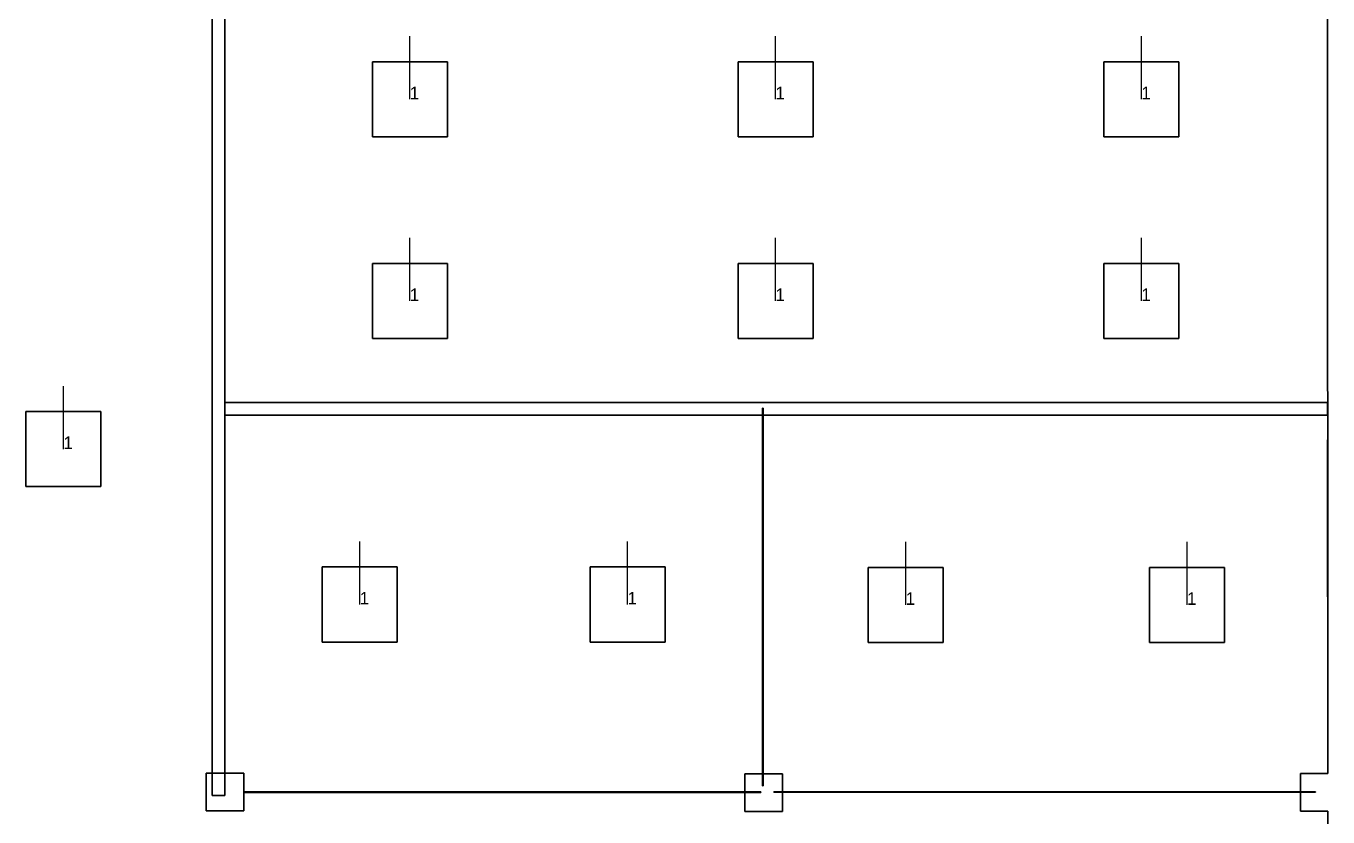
# Model space of a CAD drawing. Extents: x 0 to 48.1, y 0 to 23.7.
# Drawn here: x 24.46 to 34.8, y 6.51 to 12.79 of the extents above; entities that cross this region are included whole.
import ezdxf

# ---------------------------------------------------------------- set-up
doc = ezdxf.new("R2010")
doc.units = 0
doc.header["$MEASUREMENT"] = 0
for name, color, linetype in [('DLXFURN', 5, 'Continuous'), ('DLXLUM', 1, 'Continuous'), ('DLXLUMEX', 1, 'Continuous'), ('DLXSCENE', 7, 'Continuous')]:
    doc.layers.add(name, color=color, linetype=linetype)

# ---------------------------------------------------------------- blocks, each defined once
blk = doc.blocks.new('*U192')
at = {"color": 1}
blk.add_line((0, 0), (0, 0.5), dxfattribs=at)
for p, q in [((0.298, 0.298), (-0.298, 0.298)), ((-0.298, 0.298), (-0.298, -0.298)), ((-0.298, 0.298), (-0.298, -0.298)), ((-0.298, -0.298), (-0.298, 0.298)), ((-0.298, 0.298), (-0.298, 0.298)), ((0.298, 0.298), (-0.298, 0.298)), ((-0.298, 0.298), (-0.298, 0.298)), ((-0.298, 0.298), (0.298, 0.298)), ((-0.298, -0.298), (-0.298, 0.298)), ((-0.298, 0.298), (0.298, 0.298)), ((0.298, -0.298), (0.298, 0.298)), ((0.298, 0.298), (0.298, 0.298)), ((0.298, -0.298), (0.298, 0.298)), ((0.298, 0.298), (0.298, 0.298)), ((0.298, 0.298), (0.298, -0.298)), ((0.298, 0.298), (0.298, -0.298)), ((-0.298, -0.298), (0.298, -0.298)), ((-0.298, -0.298), (0.298, -0.298)), ((0.298, -0.298), (-0.298, -0.298)), ((-0.298, -0.298), (-0.298, -0.298)), ((-0.298, -0.298), (-0.298, -0.298)), ((0.298, -0.298), (-0.298, -0.298)), ((0.298, -0.298), (0.298, -0.298)), ((0.298, -0.298), (0.298, -0.298))]:
    blk.add_line(p, q)
at = {"layer": 'DLXLUMEX', "color": 7}
blk.add_text('1', height=0.1, dxfattribs=at).set_placement((0, 0))
blk = doc.blocks.new('*U193')
at = {"color": 1}
blk.add_line((0, 0), (0, 0.5), dxfattribs=at)
for p, q in [((0.298, 0.298), (-0.298, 0.298)), ((-0.298, 0.298), (-0.298, -0.298)), ((-0.298, 0.298), (-0.298, -0.298)), ((-0.298, -0.298), (-0.298, 0.298)), ((-0.298, 0.298), (-0.298, 0.298)), ((0.298, 0.298), (-0.298, 0.298)), ((-0.298, 0.298), (-0.298, 0.298)), ((-0.298, 0.298), (0.298, 0.298)), ((-0.298, -0.298), (-0.298, 0.298)), ((-0.298, 0.298), (0.298, 0.298)), ((0.298, -0.298), (0.298, 0.298)), ((0.298, 0.298), (0.298, 0.298)), ((0.298, -0.298), (0.298, 0.298)), ((0.298, 0.298), (0.298, 0.298)), ((0.298, 0.298), (0.298, -0.298)), ((0.298, 0.298), (0.298, -0.298)), ((-0.298, -0.298), (0.298, -0.298)), ((-0.298, -0.298), (0.298, -0.298)), ((0.298, -0.298), (-0.298, -0.298)), ((-0.298, -0.298), (-0.298, -0.298)), ((-0.298, -0.298), (-0.298, -0.298)), ((0.298, -0.298), (-0.298, -0.298)), ((0.298, -0.298), (0.298, -0.298)), ((0.298, -0.298), (0.298, -0.298))]:
    blk.add_line(p, q)
at = {"layer": 'DLXLUMEX', "color": 7}
blk.add_text('1', height=0.1, dxfattribs=at).set_placement((0, 0))
blk = doc.blocks.new('*U194')
at = {"color": 1}
blk.add_line((0, 0), (0, 0.5), dxfattribs=at)
for p, q in [((0.298, 0.298), (-0.298, 0.298)), ((-0.298, 0.298), (-0.298, -0.298)), ((-0.298, 0.298), (-0.298, -0.298)), ((-0.298, -0.298), (-0.298, 0.298)), ((-0.298, 0.298), (-0.298, 0.298)), ((0.298, 0.298), (-0.298, 0.298)), ((-0.298, 0.298), (-0.298, 0.298)), ((-0.298, 0.298), (0.298, 0.298)), ((-0.298, -0.298), (-0.298, 0.298)), ((-0.298, 0.298), (0.298, 0.298)), ((0.298, -0.298), (0.298, 0.298)), ((0.298, 0.298), (0.298, 0.298)), ((0.298, -0.298), (0.298, 0.298)), ((0.298, 0.298), (0.298, 0.298)), ((0.298, 0.298), (0.298, -0.298)), ((0.298, 0.298), (0.298, -0.298)), ((-0.298, -0.298), (0.298, -0.298)), ((-0.298, -0.298), (0.298, -0.298)), ((0.298, -0.298), (-0.298, -0.298)), ((-0.298, -0.298), (-0.298, -0.298)), ((-0.298, -0.298), (-0.298, -0.298)), ((0.298, -0.298), (-0.298, -0.298)), ((0.298, -0.298), (0.298, -0.298)), ((0.298, -0.298), (0.298, -0.298))]:
    blk.add_line(p, q)
at = {"layer": 'DLXLUMEX', "color": 7}
blk.add_text('1', height=0.1, dxfattribs=at).set_placement((0, 0))
blk = doc.blocks.new('*U195')
at = {"color": 1}
blk.add_line((0, 0), (0, 0.5), dxfattribs=at)
for p, q in [((0.298, 0.298), (-0.298, 0.298)), ((-0.298, 0.298), (-0.298, -0.298)), ((-0.298, 0.298), (-0.298, -0.298)), ((-0.298, -0.298), (-0.298, 0.298)), ((-0.298, 0.298), (-0.298, 0.298)), ((0.298, 0.298), (-0.298, 0.298)), ((-0.298, 0.298), (-0.298, 0.298)), ((-0.298, 0.298), (0.298, 0.298)), ((-0.298, -0.298), (-0.298, 0.298)), ((-0.298, 0.298), (0.298, 0.298)), ((0.298, -0.298), (0.298, 0.298)), ((0.298, 0.298), (0.298, 0.298)), ((0.298, -0.298), (0.298, 0.298)), ((0.298, 0.298), (0.298, 0.298)), ((0.298, 0.298), (0.298, -0.298)), ((0.298, 0.298), (0.298, -0.298)), ((-0.298, -0.298), (0.298, -0.298)), ((-0.298, -0.298), (0.298, -0.298)), ((0.298, -0.298), (-0.298, -0.298)), ((-0.298, -0.298), (-0.298, -0.298)), ((-0.298, -0.298), (-0.298, -0.298)), ((0.298, -0.298), (-0.298, -0.298)), ((0.298, -0.298), (0.298, -0.298)), ((0.298, -0.298), (0.298, -0.298))]:
    blk.add_line(p, q)
at = {"layer": 'DLXLUMEX', "color": 7}
blk.add_text('1', height=0.1, dxfattribs=at).set_placement((0, 0))
blk = doc.blocks.new('*U196')
at = {"color": 1}
blk.add_line((0, 0), (0, 0.5), dxfattribs=at)
for p, q in [((0.298, 0.298), (-0.298, 0.298)), ((-0.298, 0.298), (-0.298, -0.298)), ((-0.298, 0.298), (-0.298, -0.298)), ((-0.298, -0.298), (-0.298, 0.298)), ((-0.298, 0.298), (-0.298, 0.298)), ((0.298, 0.298), (-0.298, 0.298)), ((-0.298, 0.298), (-0.298, 0.298)), ((-0.298, 0.298), (0.298, 0.298)), ((-0.298, -0.298), (-0.298, 0.298)), ((-0.298, 0.298), (0.298, 0.298)), ((0.298, -0.298), (0.298, 0.298)), ((0.298, 0.298), (0.298, 0.298)), ((0.298, -0.298), (0.298, 0.298)), ((0.298, 0.298), (0.298, 0.298)), ((0.298, 0.298), (0.298, -0.298)), ((0.298, 0.298), (0.298, -0.298)), ((-0.298, -0.298), (0.298, -0.298)), ((-0.298, -0.298), (0.298, -0.298)), ((0.298, -0.298), (-0.298, -0.298)), ((-0.298, -0.298), (-0.298, -0.298)), ((-0.298, -0.298), (-0.298, -0.298)), ((0.298, -0.298), (-0.298, -0.298)), ((0.298, -0.298), (0.298, -0.298)), ((0.298, -0.298), (0.298, -0.298))]:
    blk.add_line(p, q)
at = {"layer": 'DLXLUMEX', "color": 7}
blk.add_text('1', height=0.1, dxfattribs=at).set_placement((0, 0))
blk = doc.blocks.new('*U197')
at = {"color": 1}
blk.add_line((0, 0), (0, 0.5), dxfattribs=at)
for p, q in [((0.298, 0.298), (-0.298, 0.298)), ((-0.298, 0.298), (-0.298, -0.298)), ((-0.298, 0.298), (-0.298, -0.298)), ((-0.298, -0.298), (-0.298, 0.298)), ((-0.298, 0.298), (-0.298, 0.298)), ((0.298, 0.298), (-0.298, 0.298)), ((-0.298, 0.298), (-0.298, 0.298)), ((-0.298, 0.298), (0.298, 0.298)), ((-0.298, -0.298), (-0.298, 0.298)), ((-0.298, 0.298), (0.298, 0.298)), ((0.298, -0.298), (0.298, 0.298)), ((0.298, 0.298), (0.298, 0.298)), ((0.298, -0.298), (0.298, 0.298)), ((0.298, 0.298), (0.298, 0.298)), ((0.298, 0.298), (0.298, -0.298)), ((0.298, 0.298), (0.298, -0.298)), ((-0.298, -0.298), (0.298, -0.298)), ((-0.298, -0.298), (0.298, -0.298)), ((0.298, -0.298), (-0.298, -0.298)), ((-0.298, -0.298), (-0.298, -0.298)), ((-0.298, -0.298), (-0.298, -0.298)), ((0.298, -0.298), (-0.298, -0.298)), ((0.298, -0.298), (0.298, -0.298)), ((0.298, -0.298), (0.298, -0.298))]:
    blk.add_line(p, q)
at = {"layer": 'DLXLUMEX', "color": 7}
blk.add_text('1', height=0.1, dxfattribs=at).set_placement((0, 0))
blk = doc.blocks.new('*U198')
at = {"color": 1}
blk.add_line((0, 0), (0, 0.5), dxfattribs=at)
for p, q in [((0.298, 0.298), (-0.298, 0.298)), ((-0.298, 0.298), (-0.298, -0.298)), ((-0.298, 0.298), (-0.298, -0.298)), ((-0.298, -0.298), (-0.298, 0.298)), ((-0.298, 0.298), (-0.298, 0.298)), ((0.298, 0.298), (-0.298, 0.298)), ((-0.298, 0.298), (-0.298, 0.298)), ((-0.298, 0.298), (0.298, 0.298)), ((-0.298, -0.298), (-0.298, 0.298)), ((-0.298, 0.298), (0.298, 0.298)), ((0.298, -0.298), (0.298, 0.298)), ((0.298, 0.298), (0.298, 0.298)), ((0.298, -0.298), (0.298, 0.298)), ((0.298, 0.298), (0.298, 0.298)), ((0.298, 0.298), (0.298, -0.298)), ((0.298, 0.298), (0.298, -0.298)), ((-0.298, -0.298), (0.298, -0.298)), ((-0.298, -0.298), (0.298, -0.298)), ((0.298, -0.298), (-0.298, -0.298)), ((-0.298, -0.298), (-0.298, -0.298)), ((-0.298, -0.298), (-0.298, -0.298)), ((0.298, -0.298), (-0.298, -0.298)), ((0.298, -0.298), (0.298, -0.298)), ((0.298, -0.298), (0.298, -0.298))]:
    blk.add_line(p, q)
at = {"layer": 'DLXLUMEX', "color": 7}
blk.add_text('1', height=0.1, dxfattribs=at).set_placement((0, 0))
blk = doc.blocks.new('*U200')
at = {"color": 1}
blk.add_line((0, 0), (0, 0.5), dxfattribs=at)
for p, q in [((0.298, 0.298), (-0.298, 0.298)), ((-0.298, 0.298), (-0.298, -0.298)), ((-0.298, 0.298), (-0.298, -0.298)), ((-0.298, -0.298), (-0.298, 0.298)), ((-0.298, 0.298), (-0.298, 0.298)), ((0.298, 0.298), (-0.298, 0.298)), ((-0.298, 0.298), (-0.298, 0.298)), ((-0.298, 0.298), (0.298, 0.298)), ((-0.298, -0.298), (-0.298, 0.298)), ((-0.298, 0.298), (0.298, 0.298)), ((0.298, -0.298), (0.298, 0.298)), ((0.298, 0.298), (0.298, 0.298)), ((0.298, -0.298), (0.298, 0.298)), ((0.298, 0.298), (0.298, 0.298)), ((0.298, 0.298), (0.298, -0.298)), ((0.298, 0.298), (0.298, -0.298)), ((-0.298, -0.298), (0.298, -0.298)), ((-0.298, -0.298), (0.298, -0.298)), ((0.298, -0.298), (-0.298, -0.298)), ((-0.298, -0.298), (-0.298, -0.298)), ((-0.298, -0.298), (-0.298, -0.298)), ((0.298, -0.298), (-0.298, -0.298)), ((0.298, -0.298), (0.298, -0.298)), ((0.298, -0.298), (0.298, -0.298))]:
    blk.add_line(p, q)
at = {"layer": 'DLXLUMEX', "color": 7}
blk.add_text('1', height=0.1, dxfattribs=at).set_placement((0, 0))
blk = doc.blocks.new('*U201')
at = {"color": 1}
blk.add_line((0, 0), (0, 0.5), dxfattribs=at)
for p, q in [((0.298, 0.298), (-0.298, 0.298)), ((-0.298, 0.298), (-0.298, -0.298)), ((-0.298, 0.298), (-0.298, -0.298)), ((-0.298, -0.298), (-0.298, 0.298)), ((-0.298, 0.298), (-0.298, 0.298)), ((0.298, 0.298), (-0.298, 0.298)), ((-0.298, 0.298), (-0.298, 0.298)), ((-0.298, 0.298), (0.298, 0.298)), ((-0.298, -0.298), (-0.298, 0.298)), ((-0.298, 0.298), (0.298, 0.298)), ((0.298, -0.298), (0.298, 0.298)), ((0.298, 0.298), (0.298, 0.298)), ((0.298, -0.298), (0.298, 0.298)), ((0.298, 0.298), (0.298, 0.298)), ((0.298, 0.298), (0.298, -0.298)), ((0.298, 0.298), (0.298, -0.298)), ((-0.298, -0.298), (0.298, -0.298)), ((-0.298, -0.298), (0.298, -0.298)), ((0.298, -0.298), (-0.298, -0.298)), ((-0.298, -0.298), (-0.298, -0.298)), ((-0.298, -0.298), (-0.298, -0.298)), ((0.298, -0.298), (-0.298, -0.298)), ((0.298, -0.298), (0.298, -0.298)), ((0.298, -0.298), (0.298, -0.298))]:
    blk.add_line(p, q)
at = {"layer": 'DLXLUMEX', "color": 7}
blk.add_text('1', height=0.1, dxfattribs=at).set_placement((0, 0))
blk = doc.blocks.new('*U202')
at = {"color": 1}
blk.add_line((0, 0), (0, 0.5), dxfattribs=at)
for p, q in [((0.298, 0.298), (-0.298, 0.298)), ((-0.298, 0.298), (-0.298, -0.298)), ((-0.298, 0.298), (-0.298, -0.298)), ((-0.298, -0.298), (-0.298, 0.298)), ((-0.298, 0.298), (-0.298, 0.298)), ((0.298, 0.298), (-0.298, 0.298)), ((-0.298, 0.298), (-0.298, 0.298)), ((-0.298, 0.298), (0.298, 0.298)), ((-0.298, -0.298), (-0.298, 0.298)), ((-0.298, 0.298), (0.298, 0.298)), ((0.298, -0.298), (0.298, 0.298)), ((0.298, 0.298), (0.298, 0.298)), ((0.298, -0.298), (0.298, 0.298)), ((0.298, 0.298), (0.298, 0.298)), ((0.298, 0.298), (0.298, -0.298)), ((0.298, 0.298), (0.298, -0.298)), ((-0.298, -0.298), (0.298, -0.298)), ((-0.298, -0.298), (0.298, -0.298)), ((0.298, -0.298), (-0.298, -0.298)), ((-0.298, -0.298), (-0.298, -0.298)), ((-0.298, -0.298), (-0.298, -0.298)), ((0.298, -0.298), (-0.298, -0.298)), ((0.298, -0.298), (0.298, -0.298)), ((0.298, -0.298), (0.298, -0.298))]:
    blk.add_line(p, q)
at = {"layer": 'DLXLUMEX', "color": 7}
blk.add_text('1', height=0.1, dxfattribs=at).set_placement((0, 0))
blk = doc.blocks.new('*U58')
at = {"color": 1}
blk.add_line((0, 0), (0, 0.5), dxfattribs=at)
for p, q in [((0.298, 0.298), (-0.298, 0.298)), ((-0.298, 0.298), (-0.298, -0.298)), ((-0.298, 0.298), (-0.298, -0.298)), ((-0.298, -0.298), (-0.298, 0.298)), ((-0.298, 0.298), (-0.298, 0.298)), ((0.298, 0.298), (-0.298, 0.298)), ((-0.298, 0.298), (-0.298, 0.298)), ((-0.298, 0.298), (0.298, 0.298)), ((-0.298, -0.298), (-0.298, 0.298)), ((-0.298, 0.298), (0.298, 0.298)), ((0.298, -0.298), (0.298, 0.298)), ((0.298, 0.298), (0.298, 0.298)), ((0.298, -0.298), (0.298, 0.298)), ((0.298, 0.298), (0.298, 0.298)), ((0.298, 0.298), (0.298, -0.298)), ((0.298, 0.298), (0.298, -0.298)), ((-0.298, -0.298), (0.298, -0.298)), ((-0.298, -0.298), (0.298, -0.298)), ((0.298, -0.298), (-0.298, -0.298)), ((-0.298, -0.298), (-0.298, -0.298)), ((-0.298, -0.298), (-0.298, -0.298)), ((0.298, -0.298), (-0.298, -0.298)), ((0.298, -0.298), (0.298, -0.298)), ((0.298, -0.298), (0.298, -0.298))]:
    blk.add_line(p, q)
at = {"layer": 'DLXLUMEX', "color": 7}
blk.add_text('1', height=0.1, dxfattribs=at).set_placement((0, 0))
blk = doc.blocks.new('*U71')
for p, q in [((0.2, -0.435), (0.1, -0.435)), ((0.1, -0.435), (0.1, -10.555)), ((0.1, -0.435), (0.2, -0.435)), ((0.1, -10.555), (0.1, -0.435)), ((0.2, -0.435), (0.1, -0.435)), ((0.1, -0.435), (0.1, -0.435)), ((0.1, -0.435), (0.2, -0.435)), ((0.1, -0.435), (0.1, -10.555)), ((0.1, -10.555), (0.1, -0.435)), ((0.1, -0.435), (0.1, -0.435)), ((0.2, -10.555), (0.2, -0.435)), ((0.2, -0.435), (0.2, -10.555)), ((0.2, -0.435), (0.2, -0.435)), ((0.2, -0.435), (0.2, -10.555)), ((0.2, -10.555), (0.2, -0.435)), ((0.2, -0.435), (0.2, -0.435)), ((0.1, -10.555), (0.2, -10.555)), ((0.2, -10.555), (0.1, -10.555)), ((0.1, -10.555), (0.2, -10.555)), ((0.2, -10.555), (0.1, -10.555)), ((0.1, -10.555), (0.1, -10.555)), ((0.1, -10.555), (0.1, -10.555)), ((0.2, -10.555), (0.2, -10.555)), ((0.2, -10.555), (0.2, -10.555))]:
    blk.add_line(p, q)
blk = doc.blocks.new('*U101')
for p, q in [((-2.05, 0.0025), (-2.05, -0.0025)), ((2.05, 0.0025), (-2.05, 0.0025)), ((2.05, 0.0025), (-2.05, 0.0025)), ((-2.05, 0.0025), (-2.05, 0.0025)), ((-2.05, 0.0025), (2.05, 0.0025)), ((-2.05, 0.0025), (-2.05, -0.0025)), ((-2.05, -0.0025), (-2.05, 0.0025)), ((-2.05, 0.0025), (-2.05, 0.0025)), ((-2.05, 0.0025), (2.05, 0.0025)), ((-2.05, -0.0025), (-2.05, 0.0025)), ((2.05, -0.0025), (2.05, 0.0025)), ((2.05, 0.0025), (2.05, 0.0025)), ((2.05, -0.0025), (2.05, 0.0025)), ((2.05, 0.0025), (2.05, 0.0025)), ((2.05, 0.0025), (2.05, -0.0025)), ((2.05, 0.0025), (2.05, -0.0025)), ((-2.05, -0.0025), (2.05, -0.0025)), ((-2.05, -0.0025), (2.05, -0.0025)), ((2.05, -0.0025), (-2.05, -0.0025)), ((-2.05, -0.0025), (-2.05, -0.0025)), ((-2.05, -0.0025), (-2.05, -0.0025)), ((2.05, -0.0025), (-2.05, -0.0025)), ((2.05, -0.0025), (2.05, -0.0025)), ((2.05, -0.0025), (2.05, -0.0025))]:
    blk.add_line(p, q)
blk = doc.blocks.new('*U102')
for p, q in [((-2.15, 0.0025), (-2.15, -0.0025)), ((2.15, 0.0025), (-2.15, 0.0025)), ((2.15, 0.0025), (-2.15, 0.0025)), ((-2.15, 0.0025), (-2.15, 0.0025)), ((-2.15, 0.0025), (2.15, 0.0025)), ((-2.15, 0.0025), (-2.15, -0.0025)), ((-2.15, -0.0025), (-2.15, 0.0025)), ((-2.15, 0.0025), (-2.15, 0.0025)), ((-2.15, 0.0025), (2.15, 0.0025)), ((-2.15, -0.0025), (-2.15, 0.0025)), ((2.15, -0.0025), (2.15, 0.0025)), ((2.15, 0.0025), (2.15, 0.0025)), ((2.15, -0.0025), (2.15, 0.0025)), ((2.15, 0.0025), (2.15, 0.0025)), ((2.15, 0.0025), (2.15, -0.0025)), ((2.15, 0.0025), (2.15, -0.0025)), ((-2.15, -0.0025), (2.15, -0.0025)), ((-2.15, -0.0025), (2.15, -0.0025)), ((2.15, -0.0025), (-2.15, -0.0025)), ((-2.15, -0.0025), (-2.15, -0.0025)), ((-2.15, -0.0025), (-2.15, -0.0025)), ((2.15, -0.0025), (-2.15, -0.0025)), ((2.15, -0.0025), (2.15, -0.0025)), ((2.15, -0.0025), (2.15, -0.0025))]:
    blk.add_line(p, q)
blk = doc.blocks.new('*U126')
for p, q in [((0.0025, 1.5), (-0.0025, 1.5)), ((-0.0025, 1.5), (-0.0025, -1.5)), ((-0.0025, 1.5), (-0.0025, -1.5)), ((-0.0025, -1.5), (-0.0025, 1.5)), ((-0.0025, 1.5), (-0.0025, 1.5)), ((0.0025, 1.5), (-0.0025, 1.5)), ((-0.0025, 1.5), (-0.0025, 1.5)), ((-0.0025, 1.5), (0.0025, 1.5)), ((-0.0025, -1.5), (-0.0025, 1.5)), ((-0.0025, 1.5), (0.0025, 1.5)), ((0.0025, -1.5), (0.0025, 1.5)), ((0.0025, 1.5), (0.0025, 1.5)), ((0.0025, -1.5), (0.0025, 1.5)), ((0.0025, 1.5), (0.0025, 1.5)), ((0.0025, 1.5), (0.0025, -1.5)), ((0.0025, 1.5), (0.0025, -1.5)), ((-0.0025, -1.5), (0.0025, -1.5)), ((-0.0025, -1.5), (-0.0025, -1.5)), ((-0.0025, -1.5), (0.0025, -1.5)), ((0.0025, -1.5), (-0.0025, -1.5)), ((-0.0025, -1.5), (-0.0025, -1.5)), ((0.0025, -1.5), (-0.0025, -1.5)), ((0.0025, -1.5), (0.0025, -1.5)), ((0.0025, -1.5), (0.0025, -1.5))]:
    blk.add_line(p, q)
blk = doc.blocks.new('*U128')
for p, q in [((5.097, 0), (-3.66, 0)), ((-3.66, 0), (-3.66, -0.1)), ((-3.66, 0), (5.097, 0)), ((-3.66, -0.1), (-3.66, 0)), ((-3.66, 0), (-3.66, -0.1)), ((-3.66, -0.1), (-3.66, 0)), ((-3.66, 0), (-3.66, 0)), ((-3.66, 0), (-3.66, 0)), ((-3.66, 0), (5.097, 0)), ((5.097, 0), (-3.66, 0)), ((5.097, -0.1), (5.097, 0)), ((5.097, 0), (5.097, -0.1)), ((5.097, -0.1), (5.097, 0)), ((5.097, 0), (5.097, 0)), ((5.097, 0), (5.097, -0.1)), ((5.097, 0), (5.097, 0)), ((-3.66, -0.1), (5.097, -0.1)), ((5.097, -0.1), (-3.66, -0.1)), ((-3.66, -0.1), (-3.66, -0.1)), ((-3.66, -0.1), (5.097, -0.1)), ((5.097, -0.1), (-3.66, -0.1)), ((-3.66, -0.1), (-3.66, -0.1)), ((5.097, -0.1), (5.097, -0.1)), ((5.097, -0.1), (5.097, -0.1))]:
    blk.add_line(p, q)
blk = doc.blocks.new('*U131')
for p, q in [((34.798, 6.855), (34.796, 12.922)), ((34.796, 12.922), (34.798, 6.855)), ((34.798, 6.855), (34.798, 6.855)), ((34.798, 6.555), (34.798, 6.555)), ((34.798, 6.555), (34.8, 0)), ((34.8, 0), (34.798, 6.555))]:
    blk.add_line(p, q)
blk = doc.blocks.new('*U132')
for p, q in [((34.796, 12.922), (34.798, 6.855)), ((25.89, 6.857), (25.89, 6.558)), ((26.19, 6.857), (25.89, 6.857)), ((26.19, 6.558), (26.19, 6.857)), ((30.469, 6.852), (30.169, 6.852)), ((30.169, 6.852), (30.169, 6.552)), ((30.469, 6.552), (30.469, 6.852)), ((34.798, 6.855), (34.583, 6.855)), ((34.583, 6.855), (34.583, 6.555)), ((25.89, 6.558), (26.19, 6.558)), ((30.169, 6.552), (30.469, 6.552)), ((34.583, 6.555), (34.798, 6.555)), ((34.798, 6.555), (34.8, 0))]:
    blk.add_line(p, q)
blk = doc.blocks.new('*U133')
for p, q in [((34.798, 6.855), (34.796, 12.922)), ((25.89, 6.558), (25.89, 6.857)), ((25.89, 6.857), (26.19, 6.857)), ((26.19, 6.857), (26.19, 6.558)), ((30.169, 6.552), (30.169, 6.852)), ((30.169, 6.852), (30.469, 6.852)), ((30.469, 6.852), (30.469, 6.552)), ((34.583, 6.855), (34.798, 6.855)), ((34.583, 6.555), (34.583, 6.855)), ((26.19, 6.558), (25.89, 6.558)), ((30.469, 6.552), (30.169, 6.552)), ((34.798, 6.555), (34.583, 6.555)), ((34.8, 0), (34.798, 6.555))]:
    blk.add_line(p, q)
blk = doc.blocks.new('*U141')
for p, q in [((-0.15, 0.15), (-0.15, -0.15)), ((-0.15, -0.15), (-0.15, 0.15)), ((-0.15, 0.15), (-0.15, 0.15)), ((0.15, 0.15), (-0.15, 0.15)), ((-0.15, 0.15), (-0.15, 0.15)), ((-0.15, 0.15), (0.15, 0.15)), ((0.15, 0.15), (0.15, 0.15)), ((0.15, -0.15), (0.15, 0.15)), ((0.15, 0.15), (0.15, 0.15)), ((0.15, 0.15), (0.15, -0.15)), ((-0.15, -0.15), (-0.15, -0.15)), ((-0.15, -0.15), (0.15, -0.15)), ((0.15, -0.15), (-0.15, -0.15)), ((-0.15, -0.15), (-0.15, -0.15)), ((0.15, -0.15), (0.15, -0.15)), ((0.15, -0.15), (0.15, -0.15))]:
    blk.add_line(p, q)
blk = doc.blocks.new('*U142')
for p, q in [((-0.15, 0.15), (-0.15, -0.15)), ((-0.15, -0.15), (-0.15, 0.15)), ((-0.15, 0.15), (-0.15, 0.15)), ((0.15, 0.15), (-0.15, 0.15)), ((-0.15, 0.15), (-0.15, 0.15)), ((-0.15, 0.15), (0.15, 0.15)), ((0.15, 0.15), (0.15, 0.15)), ((0.15, -0.15), (0.15, 0.15)), ((0.15, 0.15), (0.15, 0.15)), ((0.15, 0.15), (0.15, -0.15)), ((-0.15, -0.15), (-0.15, -0.15)), ((-0.15, -0.15), (0.15, -0.15)), ((0.15, -0.15), (-0.15, -0.15)), ((-0.15, -0.15), (-0.15, -0.15)), ((0.15, -0.15), (0.15, -0.15)), ((0.15, -0.15), (0.15, -0.15))]:
    blk.add_line(p, q)
blk = doc.blocks.new('*U143')
for p, q in [((-0.15, 0.15), (-0.15, -0.15)), ((-0.15, -0.15), (-0.15, 0.15)), ((-0.15, 0.15), (-0.15, 0.15)), ((0.066, 0.15), (-0.15, 0.15)), ((-0.15, 0.15), (-0.15, 0.15)), ((-0.15, 0.15), (0.066, 0.15)), ((0.066, 0.15), (0.066, 0.15)), ((-0.15, -0.15), (-0.15, -0.15)), ((0.066, -0.15), (-0.15, -0.15)), ((-0.15, -0.15), (-0.15, -0.15)), ((-0.15, -0.15), (0.066, -0.15)), ((0.066, -0.15), (0.066, -0.15))]:
    blk.add_line(p, q)
blk = doc.blocks.new('*U144')
for p, q in [((34.796, 12.658), (34.797, 10.158)), ((34.797, 10.158), (34.796, 12.658)), ((34.796, 12.658), (34.796, 12.658)), ((34.797, 10.158), (34.797, 10.158)), ((34.797, 9.504), (34.798, 7.004)), ((34.798, 7.004), (34.797, 9.504)), ((34.797, 9.504), (34.797, 9.504)), ((34.798, 7.004), (34.798, 7.004))]:
    blk.add_line(p, q)

msp = doc.modelspace()

# ---------------------------------------------------------------- block references
at = {"layer": 'DLXFURN'}
for name, p in [('*U71', (25.84, 17.235)), ('*U128', (29.7, 9.8)), ('*U126', (30.311, 8.256)), ('*U101', (28.247, 6.705)), ('*U102', (32.55, 6.707))]:
    msp.add_blockref(name, p, dxfattribs=at)
at = {"layer": 'DLXLUM'}
for name, p in [('*U193', (27.509, 12.208)), ('*U195', (30.413, 12.208)), ('*U197', (33.318, 12.208)), ('*U192', (27.509, 10.606)), ('*U194', (30.413, 10.606)), ('*U196', (33.318, 10.606)), ('*U58', (24.758, 9.43)), ('*U198', (27.111, 8.196)), ('*U200', (29.238, 8.196)), ('*U201', (31.447, 8.193)), ('*U202', (33.681, 8.193))]:
    msp.add_blockref(name, p, dxfattribs=at)
at = {"layer": 'DLXSCENE'}
for name, p in [('*U131', (0, 0)), ('*U132', (0, 0)), ('*U133', (0, 0)), ('*U144', (0, 0)), ('*U142', (26.04, 6.707)), ('*U141', (30.319, 6.702)), ('*U143', (34.733, 6.705))]:
    msp.add_blockref(name, p, dxfattribs=at)

doc.saveas('drawing.dxf')
